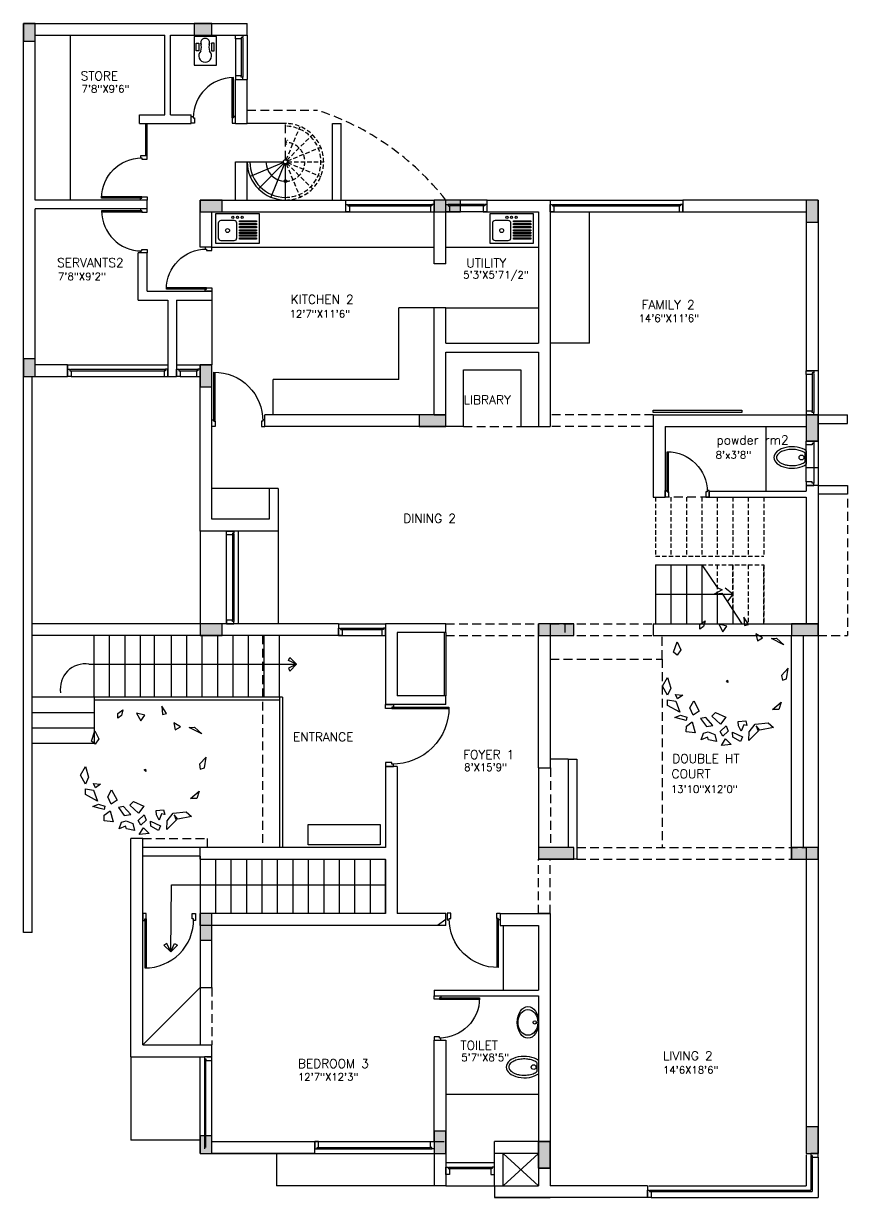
# Model space of a CAD drawing. Header units: inches. Extents: x 26246 to 28973, y 2110 to 3144.
# Drawn here: x 27762 to 28322, y 2309 to 3107 of the extents above; entities that cross this region are included whole.
import ezdxf

# ---------------------------------------------------------------- set-up
doc = ezdxf.new("R2010")
doc.units = ezdxf.units.IN
doc.header["$LTSCALE"] = 6
doc.header["$MEASUREMENT"] = 0
doc.linetypes.add('HIDDEN', pattern=[0.375, 0.25, -0.125])
doc.layers.get('0').update_dxf_attribs({"color": 8, "linetype": 'CONTINUOUS'})
doc.layers.get('Defpoints').update_dxf_attribs({"color": 8, "linetype": 'CONTINUOUS'})
for name, color, linetype in [('col', 2, 'CONTINUOUS'), ('door', 5, 'CONTINUOUS'), ('ELEVATION1', 8, 'HIDDEN'), ('FRAME', 3, 'CONTINUOUS'), ('FURN', 32, 'CONTINUOUS'), ('HATCH', 253, 'CONTINUOUS'), ('LANDSCAPE', 8, 'CONTINUOUS'), ('SITE', 6, 'CONTINUOUS'), ('stair', 40, 'CONTINUOUS'), ('TEXT', 3, 'CONTINUOUS'), ('WALL', 7, 'CONTINUOUS'), ('window', 4, 'CONTINUOUS')]:
    doc.layers.add(name, color=color, linetype=linetype)
doc.styles.add('ATTR', font='romans.shx', dxfattribs={"width": 0.8, "height": 0.7})
doc.styles.add('SIMPLEX', font='simplex.shx', dxfattribs={"height": 6})

# ---------------------------------------------------------------- blocks, each defined once
blk = doc.blocks.new('RECTANG')
for p, q in [((1, 1), (0, 1)), ((0, 1), (0, 0)), ((1, 0), (1, 1)), ((0, 0), (1, 0))]:
    blk.add_line(p, q)
blk = doc.blocks.new('SINK1')
at = {"color": 0}
for p, q in [((17, -4), (17, -15)), ((29, -2), (19, -2)), ((31, -15), (31, -4)), ((19, -17), (29, -17))]:
    blk.add_line(p, q, dxfattribs=at)
for points in [[(2.03, -3.05), (15.09, -3.05), (15.09, -4.02), (2.03, -4.02)], [(2.03, -5.23), (15.09, -5.23), (15.09, -6.19), (2.03, -6.19)], [(2.03, -7.28), (15.09, -7.28), (15.09, -8.25), (2.03, -8.25)], [(2.03, -9.16), (15.09, -9.16), (15.09, -10.12), (2.03, -10.12)], [(2.03, -11.51), (15.09, -11.51), (15.09, -12.47), (2.03, -12.47)], [(2.03, -13.8), (15.09, -13.8), (15.09, -14.77), (2.03, -14.77)], [(2.03, -15.98), (15.09, -15.98), (15.09, -16.94), (2.03, -16.94)]]:
    blk.add_lwpolyline(points, close=True, dxfattribs=at)
for centre, radius in [((24, -9.5), 1.5), ((13, -19.5), 0.791), ((16.5, -19.5), 0.791), ((20, -19.5), 0.791)]:
    blk.add_circle(centre, radius, dxfattribs=at)
for centre, start, end in [((19, -4), 90, 180), ((29, -4), 0, 90), ((19, -15), 180, 270), ((29, -15), 270, 360)]:
    blk.add_arc(centre, 2, start, end, dxfattribs=at)
at = {"color": 0, "xscale": 22, "yscale": 33, "zscale": 22, "rotation": 90}
blk.add_blockref('RECTANG', (33, -22), dxfattribs=at)
blk = doc.blocks.new('FRAME')
at = {"layer": 'FRAME', "lineweight": -2}
for p, q in [((-2.5, 4), (-2.5, 0)), ((-1.5, 4), (-2.5, 4)), ((-2.5, 0), (0, 0)), ((-1.5, 5), (-1.5, 4)), ((0, 5), (-1.5, 5)), ((0, 0), (0, 5))]:
    blk.add_line(p, q, dxfattribs=at)
blk = doc.blocks.new('DOOR')
at = {"layer": 'door'}
for p, q in [((-2.5, 4), (-2.5, 39.99)), ((-1.5, 4), (-1.5, 39.99))]:
    blk.add_line(p, q, dxfattribs=at)
blk.add_arc((-1.99, 4.48), 35.51, 89.21121, 180.76668, dxfattribs=at)
at = {"layer": 'FRAME', "xscale": -1}
blk.add_blockref('FRAME', (-39, 0), dxfattribs=at)
at = {"layer": 'FRAME'}
blk.add_blockref('FRAME', (0, 0), dxfattribs=at)
blk = doc.blocks.new('DEC3')
for p, q in [((29.02, -47.153), (29.357, -38.501)), ((34.757, -39.367), (29.02, -47.153)), ((29.357, -38.501), (33.069, -35.906)), ((33.069, -35.906), (34.757, -39.367))]:
    blk.add_line(p, q)
for points in [[(-23.621, 52.778), (-27.333, 49.317), (-21.259, 44.991), (-11.81, 49.317)], [(-11.473, 55.806), (-9.448, 50.615), (-4.049, 48.019), (-2.362, 50.615), (-5.399, 52.345)], [(4.724, 57.536), (1.35, 54.076), (2.362, 47.587), (11.136, 52.778)], [(19.234, 53.21), (16.535, 47.587), (18.559, 43.693), (24.633, 41.098), (30.032, 44.558), (23.958, 48.452), (21.596, 47.587)], [(-30.37, 46.289), (-39.143, 43.693), (-41.505, 35.041), (-32.732, 39.8)], [(-25.645, 40.665), (-20.584, 36.771), (-21.596, 42.395)], [(-1.35, 42.828), (-8.099, 40.232), (-10.123, 33.311), (0, 36.339)], [(35.769, 44.126), (34.082, 37.204), (41.168, 37.204)], [(5.399, 40.232), (14.173, 41.53), (17.547, 36.771), (8.099, 36.339)], [(11.136, 31.58), (11.136, 26.822), (20.584, 23.361), (21.596, 31.148)], [(30.707, 37.204), (25.983, 35.906), (26.32, 28.552), (31.045, 30.715)], [(37.794, 31.58), (34.419, 28.552), (43.53, 25.091), (45.217, 29.417)], [(39.143, 22.496), (34.082, 20.765), (31.045, 18.17), (35.431, 12.978), (39.143, 15.141), (36.781, 16.872)], [(49.941, 23.361), (44.542, 17.737), (43.53, 9.085), (50.954, 0), (57.365, -0.432), (50.279, 9.95), (45.217, 9.517), (49.941, 11.681)], [(-58.04, 6.489), (-50.616, 9.085), (-49.604, 14.709), (-53.653, 15.141)], [(0, 0), (-2.025, 0), (-1.687, -1.297)], [(-51.628, -16.006), (-54.665, -19.034), (-53.653, -24.658), (-50.954, -19.899)], [(45.217, -11.247), (46.23, -21.197), (49.266, -15.141)], [(-42.855, -31.147), (-35.431, -28.984), (-36.444, -35.04)], [(-25.645, -46.721), (-23.621, -49.749), (-31.382, -51.479)], [(-13.16, -48.451), (-7.761, -44.99), (-6.411, -50.181)], [(-0.337, -55.373), (2.7, -58.834), (11.473, -59.266)]]:
    blk.add_lwpolyline(points, close=True)
at = {"style": 'ATTR', "width": 0.8, "flags": 9}
blk.add_attdef('ESTCODE', (0, 0), '', height=0.7, dxfattribs=at)
blk = doc.blocks.new('WC')
at = {"layer": 'FURN'}
for p, q in [((20.28, 0.74), (20.28, -5.44)), ((21.34, 2.15), (21.34, -6.85))]:
    blk.add_line(p, q, dxfattribs=at)
blk.add_circle((18.07, -2.35), 1.64, dxfattribs=at)
blk.add_ellipse((11.66, -2.35), major_axis=(12.32, 0), ratio=0.590185, start_param=0.666986, end_param=5.616199, dxfattribs=at)
blk.add_open_spline([(20.28, 0.74), (19.86, 1.05), (19.37, 1.36), (17.92, 2.08), (16.88, 2.45), (14.61, 2.97), (13.39, 3.12), (10.92, 3.18), (9.68, 3.1), (7.33, 2.69), (6.22, 2.37), (4.28, 1.57), (3.45, 1.08), (2.33, 0.18), (1.96, -0.22), (1.42, -1.01), (1.26, -1.39), (1.08, -2.1), (1.07, -2.45), (1.2, -3.16), (1.34, -3.53), (1.82, -4.31), (2.16, -4.71), (3.06, -5.49), (3.61, -5.87), (4.9, -6.55), (5.63, -6.85), (7.22, -7.35), (8.08, -7.54), (10.27, -7.86), (11.64, -7.91), (14.31, -7.73), (15.61, -7.49), (17.95, -6.78), (18.98, -6.31), (19.98, -5.66), (20.13, -5.55), (20.28, -5.44)], degree=3, knots=[0.666986, 0.666986, 0.666986, 0.666986, 0.870667, 0.870667, 1.198761, 1.198761, 1.526855, 1.526855, 1.854949, 1.854949, 2.183043, 2.183043, 2.511137, 2.511137, 2.756166, 2.756166, 3.001195, 3.001195, 3.246224, 3.246224, 3.491253, 3.491253, 3.736282, 3.736282, 3.981311, 3.981311, 4.22634, 4.22634, 4.471369, 4.471369, 4.829101, 4.829101, 5.186834, 5.186834, 5.544567, 5.544567, 5.616199, 5.616199, 5.616199, 5.616199], dxfattribs=at)
blk = doc.blocks.new('SINK')
at = {"layer": 'FURN'}
blk.add_circle((0, -9.88), 0.939, dxfattribs=at)
for major_axis, ratio in [((9, 0), 0.666667), ((7.31, 0), 0.765268)]:
    blk.add_ellipse((0, -6), major_axis=major_axis, ratio=ratio, dxfattribs=at)
blk = doc.blocks.new('DOOR1')
at = {"layer": 'door'}
for p, q in [((-2.5, 4), (-2.5, 33.99)), ((-1.5, 4), (-1.5, 33.99))]:
    blk.add_line(p, q, dxfattribs=at)
blk.add_arc((-1.49, 3.98), 30.01, 90.01877, 179.95469, dxfattribs=at)
at = {"layer": 'FRAME', "xscale": -1}
blk.add_blockref('FRAME', (-33, 0), dxfattribs=at)
at = {"layer": 'FRAME'}
blk.add_blockref('FRAME', (0, 0), dxfattribs=at)

msp = doc.modelspace()

# ---------------------------------------------------------------- hatches: boundary and pattern name
at = {"layer": 'col'}
msp.add_hatch(color=256, dxfattribs=at).paths.add_polyline_path([(28284.43, 2547.16), (28284.43, 2539.16), (28302.43, 2539.16), (28302.43, 2547.16)])
msp.add_hatch(color=256, dxfattribs=at).paths.add_polyline_path([(28284.43, 2547.16), (28284.43, 2539.16), (28302.43, 2539.16), (28302.43, 2547.16)])
msp.add_hatch(color=256, dxfattribs=at).paths.add_polyline_path([(28284.43, 2547.16), (28284.43, 2539.16), (28302.43, 2539.16), (28302.43, 2547.16)])
at = {"layer": 'HATCH', "lineweight": -2}
for points in [[(27762.43, 3095.16), (27770.43, 3095.16), (27770.43, 3107.16), (27762.43, 3107.16)], [(27878.43, 3107.16), (27878.43, 3099.16), (27890.43, 3099.16), (27890.43, 3107.16)], [(27897.43, 2979.16), (27897.43, 2987.16), (27882.43, 2987.16), (27882.43, 2979.16)], [(28059.49, 2979.16), (28059.49, 2987.16), (28041.49, 2987.16), (28041.49, 2979.16)], [(28294.43, 2972.16), (28302.43, 2972.16), (28302.43, 2987.16), (28294.43, 2987.16)], [(27762.43, 2867.16), (27770.43, 2867.16), (27770.43, 2879.16), (27762.43, 2879.16)], [(27882.43, 2860.16), (27890.43, 2860.16), (27890.43, 2875.16), (27882.43, 2875.16)], [(28049.43, 2833.16), (28049.43, 2841.16), (28031.43, 2841.16), (28031.43, 2833.16)], [(28294.43, 2823.16), (28302.43, 2823.16), (28302.43, 2841.16), (28294.43, 2841.16)], [(27897.43, 2691.15), (27897.43, 2699.15), (27882.43, 2699.15), (27882.43, 2691.15)], [(28112.44, 2691.16), (28136.44, 2691.16), (28136.44, 2699.16), (28112.44, 2699.16)], [(28302.43, 2691.16), (28302.43, 2699.16), (28284.43, 2699.16), (28284.43, 2691.16)], [(28112.48, 2539.16), (28136.48, 2539.16), (28136.48, 2547.16), (28112.48, 2547.16)], [(28284.43, 2547.16), (28284.43, 2539.16), (28302.43, 2539.16), (28302.43, 2547.16)], [(27890.43, 2502.16), (27882.43, 2502.16), (27882.43, 2484.16), (27890.43, 2484.16)], [(28041.43, 2339.16), (28049.43, 2339.16), (28049.43, 2354.16), (28041.43, 2354.16)], [(28294.43, 2339.16), (28302.43, 2339.16), (28302.43, 2357.16), (28294.43, 2357.16)], [(27882.43, 2339.16), (27890.43, 2339.16), (27890.43, 2351.16), (27882.43, 2351.16)], [(28120.43, 2347.16), (28112.43, 2347.16), (28112.43, 2329.16), (28120.43, 2329.16)]]:
    msp.add_hatch(color=256, dxfattribs=at).paths.add_polyline_path(points)

# ---------------------------------------------------------------- linework, layer by layer
at = {"layer": 'col', "lineweight": -2}
for points in [[(27762.43, 3095.16), (27770.43, 3095.16), (27770.43, 3107.16), (27762.43, 3107.16)], [(27878.43, 3107.16), (27878.43, 3099.16), (27890.43, 3099.16), (27890.43, 3107.16)], [(27897.43, 2979.16), (27897.43, 2987.16), (27882.43, 2987.16), (27882.43, 2979.16)], [(28294.43, 2972.16), (28302.43, 2972.16), (28302.43, 2987.16), (28294.43, 2987.16)], [(27762.43, 2867.16), (27770.43, 2867.16), (27770.43, 2879.16), (27762.43, 2879.16)], [(27882.43, 2860.16), (27890.43, 2860.16), (27890.43, 2875.16), (27882.43, 2875.16)], [(27897.43, 2691.15), (27897.43, 2699.15), (27882.43, 2699.15), (27882.43, 2691.15)], [(28112.44, 2691.16), (28136.44, 2691.16), (28136.44, 2699.16), (28112.44, 2699.16)], [(28112.48, 2539.16), (28136.48, 2539.16), (28136.48, 2547.16), (28112.48, 2547.16)], [(28041.43, 2339.16), (28049.43, 2339.16), (28049.43, 2354.16), (28041.43, 2354.16)], [(27882.43, 2339.16), (27890.43, 2339.16), (27890.43, 2351.16), (27882.43, 2351.16)], [(28112.43, 2347.16), (28120.43, 2347.16), (28120.43, 2329.16), (28112.43, 2329.16)]]:
    msp.add_lwpolyline(points, close=True, dxfattribs=at)
at = {"layer": 'col'}
for points in [[(28059.49, 2979.16), (28059.49, 2987.16), (28041.49, 2987.16), (28041.49, 2979.16)], [(28059.49, 2979.16), (28059.49, 2987.16), (28041.49, 2987.16), (28041.49, 2979.16)], [(28049.43, 2833.16), (28049.43, 2841.16), (28031.43, 2841.16), (28031.43, 2833.16)], [(28049.43, 2833.16), (28049.43, 2841.16), (28031.43, 2841.16), (28031.43, 2833.16)], [(28294.43, 2823.16), (28302.43, 2823.16), (28302.43, 2841.16), (28294.43, 2841.16)], [(28294.43, 2823.16), (28302.43, 2823.16), (28302.43, 2841.16), (28294.43, 2841.16)], [(28302.43, 2691.16), (28302.43, 2699.16), (28284.43, 2699.16), (28284.43, 2691.16)], [(28302.43, 2691.16), (28302.43, 2699.16), (28284.43, 2699.16), (28284.43, 2691.16)], [(28284.43, 2547.16), (28284.43, 2539.16), (28302.43, 2539.16), (28302.43, 2547.16)], [(28284.43, 2547.16), (28284.43, 2539.16), (28302.43, 2539.16), (28302.43, 2547.16)], [(28284.43, 2547.16), (28284.43, 2539.16), (28302.43, 2539.16), (28302.43, 2547.16)], [(28284.43, 2547.16), (28284.43, 2539.16), (28302.43, 2539.16), (28302.43, 2547.16)], [(27890.43, 2502.16), (27882.43, 2502.16), (27882.43, 2484.16), (27890.43, 2484.16)], [(28294.43, 2339.16), (28302.43, 2339.16), (28302.43, 2357.16), (28294.43, 2357.16)], [(28294.43, 2339.16), (28302.43, 2339.16), (28302.43, 2357.16), (28294.43, 2357.16)], [(28120.43, 2347.16), (28112.43, 2347.16), (28112.43, 2329.16), (28120.43, 2329.16)]]:
    msp.add_lwpolyline(points, close=True, dxfattribs=at)
at = {"layer": 'Defpoints', "linetype": 'Continuous', "lineweight": -2, "ltscale": 2}
msp.add_lwpolyline([(28223.46, 2739.16), (28233.96, 2723.85), (28237.27, 2722.24), (28231.84, 2719.23), (28237.07, 2720.03), (28250.56, 2699.16)], dxfattribs=at)
at = {"layer": 'door', "linetype": 'Continuous', "lineweight": -2, "ltscale": 2}
for p, q in [((28266.86, 2833.16), (28266.86, 2789.16)), ((27882.43, 2494.16), (27882.43, 2451.88)), ((27890.43, 2451.88), (27890.43, 2494.16)), ((27882.43, 2451.88), (27890.43, 2451.88))]:
    msp.add_line(p, q, dxfattribs=at)
at = {"layer": 'door'}
for p, q in [((27938.43, 2649.16), (27810.43, 2649.16)), ((27936.43, 2647.16), (27810.43, 2647.16)), ((27936.43, 2649.16), (27936.43, 2547.16)), ((27936.43, 2647.16), (27936.43, 2547.16)), ((27938.43, 2649.16), (27938.43, 2547.16))]:
    msp.add_line(p, q, dxfattribs=at)
at = {"layer": 'ELEVATION1', "ltscale": 4}
for p, q in [((27914.43, 3048.14), (27962.24, 3048.14)), ((27940.43, 3014.52), (27940.43, 3039.16)), ((28190.46, 2841.16), (28120.43, 2841.16)), ((28061.43, 2833.16), (28100.43, 2833.16)), ((28190.46, 2833.16), (28120.43, 2833.16)), ((28302.43, 2793.16), (28322.43, 2793.16)), ((28322.43, 2793.16), (28322.43, 2691.16)), ((28228.46, 2785.16), (28198.46, 2785.16)), ((27924.94, 2691.16), (27924.94, 2547.16)), ((28196.46, 2675.16), (28196.46, 2691.16)), ((28302.43, 2691.16), (28322.43, 2691.16)), ((28120.49, 2675.16), (28196.46, 2675.16)), ((28120.49, 2601.16), (28120.49, 2547.16)), ((27843.43, 2553.16), (27887.35, 2553.16)), ((27887.35, 2553.16), (27887.35, 2547.16)), ((28138.49, 2547.16), (28294.43, 2547.16)), ((28112.43, 2502.16), (28112.43, 2539.16)), ((28120.43, 2502.16), (28120.43, 2539.16)), ((28138.49, 2539.16), (28286.43, 2539.16)), ((27890.43, 2451.88), (27890.43, 2412.88))]:
    msp.add_line(p, q, dxfattribs=at)
at = {"layer": 'ELEVATION1', "ltscale": 2}
for p, q in [((27940.95, 3014.42), (27950.38, 3037.18)), ((27941.4, 3014.12), (27958.82, 3031.54)), ((27941.69, 3013.68), (27964.45, 3023.11)), ((27940.95, 3011.89), (27950.38, 2989.14)), ((27941.4, 3012.19), (27958.82, 2994.77)), ((27941.69, 3012.63), (27964.45, 3003.21)), ((27941.8, 3013.16), (27966.43, 3013.16))]:
    msp.add_line(p, q, dxfattribs=at)
at = {"layer": 'ELEVATION1', "color": 8, "linetype": 'Continuous', "ltscale": 10}
for p, q in [((27972.43, 2987.16), (27972.43, 3039.16)), ((27972.43, 3039.16), (27978.43, 3039.16)), ((27978.43, 2987.16), (27978.43, 3039.16)), ((27835.43, 2404.88), (27835.43, 2348.16)), ((27882.43, 2348.16), (27835.43, 2348.16))]:
    msp.add_line(p, q, dxfattribs=at)
at = {"layer": 'ELEVATION1', "color": 8, "ltscale": 4}
for p, q in [((28049.43, 2699.16), (28112.49, 2699.16)), ((28120.49, 2699.16), (28190.46, 2699.16)), ((28049.43, 2691.16), (28112.49, 2691.16)), ((28120.49, 2691.16), (28190.46, 2691.16)), ((28196.46, 2675.16), (28196.46, 2547.16))]:
    msp.add_line(p, q, dxfattribs=at)
at = {"layer": 'ELEVATION1', "linetype": 'Continuous', "lineweight": -2, "ltscale": 2}
for p, q in [((28049.43, 2498.16), (28043.75, 2494.16)), ((28082.43, 2317.16), (28082.43, 2339.16)), ((28088.43, 2317.16), (28088.43, 2339.16)), ((28112.43, 2339.16), (28088.43, 2317.16)), ((28088.43, 2339.16), (28112.43, 2317.16))]:
    msp.add_line(p, q, dxfattribs=at)
at = {"layer": 'ELEVATION1', "ltscale": 4, "const_width": 0.456}
msp.add_lwpolyline([(27942.22, 3028.05), (27940.43, 3026.84), (27941.37, 3024.66)], dxfattribs=at)
at = {"layer": 'ELEVATION1', "ltscale": 4}
msp.add_arc((27905.48, 2874.17), 183, 38.12787, 71.93079, dxfattribs=at)
at = {"layer": 'ELEVATION1', "ltscale": 2}
for radius in [26, 24.18, 13.23]:
    msp.add_arc((27940.43, 3013.16), radius, 270, 90, dxfattribs=at)
at = {"layer": 'FURN'}
for p, q in [((27794.43, 2987.16), (27794.43, 3099.16)), ((28147.18, 2889.79), (28147.18, 2979.16)), ((27890.43, 2955.16), (28041.43, 2955.16)), ((28049.43, 2955.16), (28112.43, 2955.16)), ((27890.43, 2919.16), (27890.43, 2875.16)), ((28017.43, 2865.16), (28017.43, 2913.79)), ((28041.43, 2913.79), (28017.43, 2913.79)), ((28147.18, 2889.79), (28120.43, 2889.79)), ((28017.43, 2865.16), (27932.04, 2865.16)), ((27932.04, 2841.16), (27932.04, 2865.16)), ((28061.43, 2871.79), (28100.43, 2871.79)), ((28061.43, 2833.16), (28061.43, 2871.79)), ((28100.43, 2871.79), (28100.43, 2833.16)), ((28061.43, 2833.16), (28049.43, 2833.16)), ((28100.43, 2833.16), (28112.43, 2833.16)), ((27929.43, 2791.16), (27890.43, 2791.16)), ((27900.46, 2699.16), (27900.46, 2762.16)), ((27908.46, 2699.16), (27908.46, 2762.16)), ((28132.49, 2607.16), (28120.49, 2607.16)), ((28112.49, 2601.16), (28112.49, 2547.16)), ((28088.43, 2494.16), (28088.43, 2450.16)), ((28112.43, 2379.27), (28049.43, 2379.27))]:
    msp.add_line(p, q, dxfattribs=at)
at = {"layer": 'FURN', "lineweight": -2, "ltscale": 2}
msp.add_line((28302.43, 2691.16), (28302.43, 2547.16), dxfattribs=at)
at = {"layer": 'FURN', "lineweight": -2, "ltscale": 10}
msp.add_line((27810.43, 2649.16), (27810.43, 2647.16), dxfattribs=at)
at = {"layer": 'FURN'}
for points in [[(27878.43, 3078.9), (27893.51, 3078.9), (27893.51, 3098.41), (27878.43, 3098.41)], [(27881.56, 3088.55), (27879.81, 3088.55), (27879.81, 3093.73), (27881.56, 3093.73)], [(27890.26, 3088.55), (27892.02, 3088.55), (27892.02, 3093.73), (27890.26, 3093.73)], [(27955.96, 2562.59), (28004.83, 2562.59), (28004.83, 2548.92), (27955.96, 2548.92)]]:
    msp.add_lwpolyline(points, close=True, dxfattribs=at)
at = {"layer": 'FURN', "ltscale": 10}
for centre, radius, start, end in [((27885.91, 3094.1), 2.96, 336.94601, 203.05399), ((27885.91, 3085.23), 4.34, 134.13173, 45.86827), ((27874.62, 3091.2), 8.75, 340.96589, 17.31328), ((27897.2, 3091.2), 8.75, 162.68672, 199.03411)]:
    msp.add_arc(centre, radius, start, end, dxfattribs=at)
at = {"layer": 'SITE', "linetype": 'Continuous'}
for p, q in [((27906.43, 3013.16), (27914.43, 3013.16)), ((27906.43, 2987.16), (27906.43, 3013.16)), ((27914.43, 2987.16), (27914.43, 3013.16)), ((28049.43, 2913.79), (28112.43, 2913.79))]:
    msp.add_line(p, q, dxfattribs=at)
at = {"layer": 'stair'}
for p, q in [((27940.43, 3039.16), (27914.43, 3039.16)), ((27914.43, 3013.16), (27939.06, 3013.16)), ((27939.17, 3012.63), (27916.41, 3003.21)), ((27939.46, 3012.19), (27922.05, 2994.77)), ((27939.91, 3011.89), (27930.48, 2989.14)), ((27940.43, 2987.16), (27940.43, 3011.79)), ((28191.96, 2739.16), (28223.46, 2739.16)), ((28191.96, 2739.16), (28191.96, 2699.16)), ((28202.46, 2739.16), (28202.46, 2699.16)), ((28212.96, 2739.16), (28212.96, 2699.16)), ((28223.46, 2739.16), (28223.46, 2699.16)), ((28233.96, 2719.55), (28233.96, 2699.16)), ((28244.46, 2708.59), (28244.46, 2699.16)), ((27810.43, 2649.16), (27810.43, 2691.16)), ((27820.93, 2649.16), (27820.93, 2691.16)), ((27831.43, 2649.16), (27831.43, 2691.16)), ((27841.93, 2649.16), (27841.93, 2691.16)), ((27851.43, 2649.16), (27851.43, 2691.16)), ((27862.93, 2649.16), (27862.93, 2691.16)), ((27873.43, 2649.16), (27873.43, 2691.16)), ((27883.93, 2649.16), (27883.93, 2691.16)), ((27894.43, 2649.16), (27894.43, 2691.16)), ((27904.93, 2649.16), (27904.93, 2691.16)), ((27915.43, 2649.16), (27915.43, 2691.16)), ((27925.93, 2649.16), (27925.93, 2691.16)), ((27936.43, 2649.16), (27936.43, 2691.16)), ((27810.43, 2649.16), (27768.43, 2649.16)), ((27810.43, 2648.16), (27810.43, 2617.66)), ((27810.43, 2638.66), (27768.43, 2638.66)), ((27810.43, 2628.16), (27768.43, 2628.16)), ((27810.43, 2617.66), (27768.43, 2617.66)), ((27882.43, 2541.16), (27882.43, 2502.16)), ((27892.93, 2539.16), (27892.93, 2502.16)), ((27903.43, 2539.16), (27903.43, 2502.16)), ((27913.93, 2539.16), (27913.93, 2502.16)), ((27924.43, 2539.16), (27924.43, 2502.16)), ((27934.93, 2539.16), (27934.93, 2502.16)), ((27945.43, 2539.16), (27945.43, 2502.16)), ((27955.93, 2539.16), (27955.93, 2502.16)), ((27966.43, 2539.16), (27966.43, 2502.16)), ((27976.93, 2539.16), (27976.93, 2502.16)), ((27987.43, 2539.16), (27987.43, 2502.16)), ((27997.93, 2538.93), (27997.93, 2502.16)), ((28008.43, 2538.93), (28008.43, 2502.16)), ((27882.43, 2451.88), (27843.43, 2412.88)), ((27882.43, 2451.88), (27882.43, 2412.88))]:
    msp.add_line(p, q, dxfattribs=at)
at = {"layer": 'stair', "linetype": 'HIDDEN', "lineweight": -2, "ltscale": 2}
for p, q in [((28191.96, 2785.16), (28191.96, 2745.16)), ((28202.46, 2785.16), (28202.46, 2745.16)), ((28212.96, 2785.16), (28212.96, 2745.16)), ((28223.46, 2785.16), (28223.46, 2745.16)), ((28233.96, 2785.16), (28233.96, 2745.16)), ((28244.46, 2785.16), (28244.46, 2745.16)), ((28254.96, 2785.16), (28254.96, 2745.16)), ((28265.46, 2785.16), (28265.46, 2745.16)), ((28191.96, 2745.16), (28265.46, 2745.16)), ((28223.46, 2739.16), (28265.46, 2739.16)), ((28233.96, 2739.16), (28233.96, 2719.55)), ((28244.46, 2739.16), (28244.46, 2708.59)), ((28244.46, 2708.59), (28244.46, 2739.16)), ((28244.46, 2708.59), (28244.46, 2739.16)), ((28254.96, 2739.16), (28254.96, 2699.16)), ((28265.46, 2739.16), (28265.46, 2699.16)), ((28265.46, 2699.16), (28265.46, 2739.16)), ((28265.46, 2699.16), (28265.46, 2739.16)), ((27882.43, 2404.88), (27890.43, 2404.88))]:
    msp.add_line(p, q, dxfattribs=at)
at = {"layer": 'stair', "color": 5}
for p, q in [((28244.46, 2719.16), (28239.37, 2723.35)), ((28191.96, 2719.16), (28244.46, 2719.16)), ((28244.46, 2719.16), (28240.91, 2714.44)), ((27806.93, 2671.66), (27947.93, 2671.66)), ((27862.5, 2476.24), (27862.93, 2521.66)), ((27862.93, 2521.66), (28008.49, 2521.66))]:
    msp.add_line(p, q, dxfattribs=at)
for points in [[(27947.93, 2671.66), (27942.45, 2674.25), (27943.54, 2676.28), (27947.93, 2671.66)], [(27947.93, 2671.66), (27942.45, 2669.06), (27943.54, 2667.03), (27947.93, 2671.66)], [(27862.5, 2476.24), (27859.91, 2481.72), (27857.87, 2480.63), (27862.5, 2476.24)], [(27862.5, 2476.24), (27865.09, 2481.72), (27867.12, 2480.63), (27862.5, 2476.24)]]:
    msp.add_lwpolyline(points, dxfattribs=at)
at = {"layer": 'stair'}
for centre, radius in [((27940.43, 3013.16), 1.37), ((27940.43, 2999.93), 0.912)]:
    msp.add_circle(centre, radius, dxfattribs=at)
for radius in [26, 24.18, 13.23]:
    msp.add_arc((27940.43, 3013.16), radius, 180, 270, dxfattribs=at)
at = {"layer": 'stair', "color": 5}
msp.add_arc((27804.31, 2654.99), 16.87, 81.05837, 189.68092, dxfattribs=at)
at = {"layer": 'WALL'}
for p, q in [((27762.43, 3107.16), (27914.43, 3107.16)), ((27762.43, 2867.16), (27762.43, 3107.16)), ((27914.43, 3099.16), (27914.43, 3107.16)), ((27770.43, 3099.16), (27858.43, 3099.16)), ((27770.43, 2987.16), (27770.43, 3099.16)), ((27858.43, 3045.16), (27858.43, 3099.16)), ((27862.43, 3099.16), (27914.43, 3099.16)), ((27862.43, 3045.16), (27862.43, 3099.16)), ((27906.43, 3039.16), (27906.43, 3069.16)), ((27906.43, 3069.16), (27914.43, 3069.16)), ((27914.43, 3039.16), (27914.43, 3069.16)), ((27841.38, 3045.16), (27858.43, 3045.16)), ((27841.38, 3039.16), (27841.38, 3045.16)), ((27862.43, 3045.16), (27876.43, 3045.16)), ((27876.43, 3039.16), (27876.43, 3045.16)), ((27841.38, 3039.16), (27876.43, 3039.16)), ((27906.43, 3039.16), (27914.43, 3039.16)), ((27906.43, 3039.16), (27914.43, 3039.16)), ((27882.43, 2987.16), (27981.43, 2987.16)), ((27882.43, 2955.16), (27882.43, 2987.16)), ((27890.43, 2987.16), (27890.43, 2987.16)), ((27981.43, 2979.16), (27981.43, 2987.16)), ((28077.43, 2987.16), (28120.43, 2987.16)), ((28120.43, 2987.16), (28120.43, 2979.16)), ((28302.43, 2987.16), (28210.43, 2987.16)), ((28210.43, 2987.16), (28210.43, 2979.16)), ((28302.43, 2987.16), (28302.43, 2871.16)), ((27770.43, 2875.16), (27770.43, 2981.16)), ((27890.43, 2979.16), (27981.43, 2979.16)), ((27890.43, 2955.16), (27890.43, 2979.16)), ((28112.43, 2979.16), (28112.43, 2889.79)), ((28120.43, 2979.16), (28120.43, 2889.79)), ((28120.43, 2979.16), (28120.43, 2979.16)), ((28210.43, 2979.16), (28294.43, 2979.16)), ((28294.43, 2979.16), (28294.43, 2871.16)), ((27840.43, 2919.16), (27840.43, 2951.16)), ((27846.43, 2925.16), (27846.43, 2951.16)), ((27846.43, 2925.16), (27890.43, 2925.16)), ((27840.43, 2919.16), (27860.43, 2919.16)), ((27860.43, 2919.16), (27860.43, 2867.16)), ((27866.43, 2919.16), (27866.43, 2919.16)), ((27866.43, 2919.16), (27890.43, 2919.16)), ((28120.43, 2889.79), (28120.43, 2833.16)), ((27792.43, 2875.16), (27770.43, 2875.16)), ((27792.43, 2875.16), (27792.43, 2875.16)), ((27792.43, 2867.16), (27792.43, 2875.16)), ((27866.43, 2875.16), (27882.43, 2875.16)), ((27882.43, 2762.16), (27882.43, 2875.16)), ((27882.43, 2875.16), (27890.43, 2875.16)), ((27890.43, 2770.16), (27890.43, 2875.16)), ((27762.43, 2489.31), (27762.43, 2867.16)), ((27762.43, 2867.16), (27792.43, 2867.16)), ((27768.43, 2489.31), (27768.43, 2867.16)), ((27860.43, 2867.16), (27866.43, 2867.16)), ((28302.43, 2871.16), (28294.43, 2871.16)), ((27926.43, 2833.16), (27926.43, 2841.16)), ((28190.46, 2841.16), (28190.46, 2785.16)), ((28302.43, 2841.16), (28302.43, 2823.16)), ((28198.46, 2833.16), (28198.46, 2785.16)), ((28294.43, 2833.16), (28294.43, 2823.16)), ((28294.43, 2793.16), (28294.43, 2789.16)), ((28302.43, 2793.16), (28302.43, 2699.16)), ((28228.46, 2789.16), (28228.46, 2785.16)), ((28294.43, 2785.16), (28294.43, 2699.16)), ((27976.43, 2699.16), (27768.87, 2699.16)), ((27976.43, 2699.16), (27976.43, 2691.16)), ((28049.43, 2699.16), (28008.49, 2699.16)), ((28008.49, 2699.16), (28008.49, 2644.16)), ((28049.43, 2693.16), (28049.43, 2699.16)), ((28120.49, 2699.16), (28112.49, 2699.16)), ((28112.49, 2601.16), (28112.49, 2699.16)), ((28120.49, 2601.16), (28120.49, 2699.16)), ((28302.43, 2699.16), (28302.43, 2691.16)), ((27976.43, 2691.16), (27768.43, 2691.16)), ((28016.49, 2693.16), (28016.49, 2650.16)), ((28049.43, 2693.16), (28016.49, 2693.16)), ((28008.49, 2602.16), (28008.49, 2547.16)), ((28016.49, 2602.16), (28016.49, 2502.16)), ((28132.49, 2607.16), (28132.49, 2547.16)), ((28132.49, 2607.16), (28138.49, 2607.16)), ((28138.49, 2607.16), (28138.49, 2539.16)), ((28112.49, 2601.16), (28120.49, 2601.16)), ((28132.49, 2601.16), (28132.49, 2592.66)), ((27835.43, 2404.88), (27835.43, 2553.16)), ((27843.43, 2553.16), (27835.43, 2553.16)), ((27843.43, 2412.88), (27843.43, 2553.16)), ((28008.49, 2547.16), (27882.43, 2547.16)), ((28132.49, 2547.16), (28112.49, 2547.16)), ((28112.49, 2547.16), (28112.49, 2539.16)), ((28292.43, 2547.16), (28284.43, 2547.16)), ((28294.43, 2547.16), (28294.43, 2339.16)), ((28302.43, 2547.16), (28302.43, 2339.16)), ((27882.43, 2539.16), (28008.49, 2539.16)), ((28138.49, 2539.16), (28112.49, 2539.16)), ((27882.43, 2494.16), (27882.43, 2502.16)), ((28008.43, 2502.16), (27882.43, 2502.16)), ((28120.43, 2502.16), (28112.43, 2502.16)), ((28120.43, 2502.16), (28120.43, 2317.16)), ((28049.43, 2494.16), (27882.43, 2494.16)), ((28112.43, 2494.16), (28112.43, 2450.16)), ((28041.43, 2450.16), (28041.43, 2446.16)), ((28041.43, 2450.16), (28041.43, 2446.16)), ((28112.43, 2446.16), (28112.43, 2347.16)), ((27890.43, 2404.88), (27890.43, 2412.88)), ((28049.43, 2416.16), (28049.43, 2339.16)), ((27882.43, 2404.88), (27882.43, 2404.88)), ((27961.43, 2347.16), (27960.43, 2347.16)), ((27960.43, 2339.16), (27960.43, 2347.16)), ((27995.43, 2347.16), (27995.43, 2347.16)), ((27934.43, 2339.16), (27934.43, 2317.16)), ((28041.43, 2339.16), (28041.43, 2317.16)), ((28049.43, 2339.16), (28049.43, 2317.16)), ((28112.43, 2339.16), (28112.43, 2317.16)), ((28049.43, 2317.16), (28041.43, 2317.16)), ((28082.43, 2317.16), (28082.43, 2309.16)), ((28082.43, 2317.16), (28112.43, 2317.16)), ((28082.43, 2317.16), (28082.43, 2309.16)), ((28186.43, 2317.16), (28120.43, 2317.16)), ((28186.43, 2309.16), (28082.43, 2309.16)), ((28082.43, 2309.16), (28120.43, 2309.16))]:
    msp.add_line(p, q, dxfattribs=at)
at = {"layer": 'WALL', "lineweight": -2, "ltscale": 10}
for p, q in [((27846.43, 2987.16), (27770.43, 2987.16)), ((27846.43, 2981.16), (27846.43, 2987.16)), ((28041.43, 2943.79), (28041.43, 2987.16)), ((28049.43, 2987.16), (28041.43, 2987.16)), ((28049.43, 2943.79), (28049.43, 2987.16)), ((28077.43, 2979.16), (28077.43, 2987.16)), ((27846.43, 2981.16), (27770.43, 2981.16)), ((27846.43, 2981.16), (27770.43, 2981.16)), ((28077.43, 2979.16), (28112.43, 2979.16)), ((27846.43, 2951.16), (27840.43, 2951.16)), ((28049.43, 2943.79), (28041.43, 2943.79)), ((27866.43, 2919.16), (27866.43, 2867.16)), ((28041.43, 2841.16), (28041.43, 2913.79)), ((28049.43, 2913.79), (28041.43, 2913.79)), ((28049.43, 2889.79), (28049.43, 2913.79)), ((28049.43, 2889.79), (28112.43, 2889.79)), ((28049.43, 2833.16), (28049.43, 2883.79)), ((28049.43, 2883.79), (28112.43, 2883.79)), ((28112.43, 2883.79), (28112.43, 2833.16)), ((27792.43, 2875.16), (27792.43, 2867.16)), ((28041.43, 2841.16), (27926.43, 2841.16)), ((28041.43, 2841.16), (28049.43, 2841.16)), ((28190.46, 2841.16), (28302.43, 2841.16)), ((28302.43, 2841.16), (28322.43, 2841.16)), ((28322.43, 2835.16), (28322.43, 2841.16)), ((28049.43, 2833.16), (27926.43, 2833.16)), ((28112.43, 2833.16), (28120.43, 2833.16)), ((28198.46, 2833.16), (28294.43, 2833.16)), ((28302.43, 2835.16), (28322.43, 2835.16)), ((28302.43, 2793.16), (28322.43, 2793.16)), ((28322.43, 2793.16), (28322.43, 2787.16)), ((27929.43, 2791.16), (27929.43, 2770.16)), ((27935.43, 2791.16), (27929.43, 2791.16)), ((27935.43, 2791.16), (27935.43, 2762.16)), ((28190.46, 2785.16), (28198.46, 2785.16)), ((28228.46, 2789.16), (28294.43, 2789.16)), ((28228.46, 2785.16), (28294.43, 2785.16)), ((28322.43, 2787.16), (28302.43, 2787.16)), ((27929.43, 2770.16), (27890.43, 2770.16)), ((27935.43, 2762.16), (27882.43, 2762.16)), ((28284.43, 2539.16), (28284.43, 2691.16)), ((28292.43, 2547.16), (28292.43, 2691.16)), ((28049.43, 2650.16), (28016.49, 2650.16)), ((28049.43, 2644.16), (28049.43, 2650.16)), ((28049.43, 2644.16), (28008.49, 2644.16)), ((28049.43, 2644.16), (28043.43, 2644.16)), ((28016.49, 2602.16), (28008.49, 2602.16)), ((28008.49, 2502.16), (28008.49, 2539.16)), ((28086.43, 2502.16), (28120.39, 2502.16)), ((28086.43, 2502.16), (28086.43, 2494.16)), ((28086.43, 2494.16), (28112.43, 2494.16)), ((28041.43, 2450.16), (28112.43, 2450.16)), ((28041.43, 2446.16), (28112.43, 2446.16)), ((27843.43, 2412.88), (27890.43, 2412.88)), ((28041.43, 2416.16), (28049.43, 2416.16)), ((28041.43, 2347.16), (28041.43, 2416.16)), ((27835.43, 2404.88), (27882.43, 2404.88)), ((27960.43, 2339.16), (27890.43, 2339.16)), ((28294.43, 2339.16), (28302.43, 2339.16)), ((28186.43, 2317.16), (28186.43, 2309.16))]:
    msp.add_line(p, q, dxfattribs=at)
at = {"layer": 'WALL', "linetype": 'Continuous', "lineweight": -2, "ltscale": 2}
for p, q in [((27890.43, 2955.16), (27882.43, 2955.16)), ((27890.43, 2925.16), (27890.43, 2919.16)), ((28130.49, 2693.16), (28130.49, 2699.16)), ((27882.43, 2541.16), (27882.43, 2547.16)), ((27882.43, 2539.16), (27882.43, 2547.16)), ((28302.43, 2547.16), (28302.43, 2539.16)), ((28286.43, 2539.16), (28294.43, 2539.16)), ((28008.49, 2502.16), (28008.48, 2533.16)), ((28049.43, 2502.16), (28016.49, 2502.16)), ((28049.43, 2494.16), (28049.43, 2502.16)), ((27890.43, 2347.16), (27960.43, 2347.16)), ((28112.43, 2347.16), (28082.43, 2347.16)), ((28082.43, 2339.16), (28082.43, 2347.16)), ((27890.43, 2339.16), (27960.43, 2339.16)), ((28112.43, 2339.16), (28082.43, 2339.16)), ((28041.43, 2317.16), (27934.43, 2317.16))]:
    msp.add_line(p, q, dxfattribs=at)
at = {"layer": 'WALL', "lineweight": -2, "ltscale": 2}
for p, q in [((28190.46, 2699.16), (28190.46, 2691.16)), ((28190.46, 2699.16), (28302.43, 2699.16)), ((28190.46, 2691.16), (28302.43, 2691.16))]:
    msp.add_line(p, q, dxfattribs=at)
at = {"layer": 'window', "color": 5}
for p, q in [((27906.43, 3096.66), (27906.43, 3071.66)), ((27914.43, 3099.16), (27914.43, 3069.16)), ((27981.43, 2987.16), (28041.43, 2987.16)), ((28077.43, 2987.16), (28049.43, 2987.16)), ((28120.43, 2987.16), (28210.43, 2987.16)), ((27981.43, 2979.16), (28041.43, 2979.16)), ((28077.43, 2979.16), (28049.43, 2979.16)), ((28120.43, 2979.16), (28210.43, 2979.16)), ((27792.43, 2875.16), (27860.43, 2875.16)), ((27866.43, 2875.16), (27882.43, 2875.16)), ((27794.93, 2867.16), (27857.93, 2867.16)), ((27868.93, 2867.16), (27879.93, 2867.16)), ((28294.43, 2868.66), (28294.43, 2843.66)), ((28302.43, 2871.16), (28302.43, 2841.16)), ((28294.43, 2795.66), (28294.43, 2820.66)), ((28302.43, 2823.16), (28302.43, 2793.16)), ((27882.43, 2762.16), (27882.43, 2699.16)), ((27935.43, 2762.16), (27935.43, 2699.16)), ((27976.43, 2699.16), (28008.49, 2699.16)), ((27976.43, 2699.16), (28008.49, 2699.16)), ((27976.43, 2691.16), (28008.49, 2691.16)), ((27978.93, 2691.16), (28005.99, 2691.16)), ((28048.43, 2693.16), (28048.43, 2650.16)), ((28049.43, 2693.16), (28049.43, 2650.16)), ((28302.43, 2691.16), (28302.43, 2547.16)), ((27882.43, 2547.16), (27843.43, 2547.16)), ((27882.43, 2541.16), (27843.43, 2541.16)), ((27882.43, 2339.16), (27882.43, 2404.88)), ((27890.43, 2347.16), (27890.43, 2404.88)), ((27960.43, 2347.16), (28048.43, 2347.16)), ((27960.43, 2339.16), (28049.43, 2339.16)), ((28294.43, 2338.16), (28294.43, 2317.16)), ((28049.43, 2332.89), (28082.43, 2332.89)), ((28049.43, 2332.89), (28082.43, 2332.89)), ((28302.43, 2336.66), (28302.43, 2309.16)), ((28049.43, 2317.16), (28082.43, 2317.16)), ((28051.93, 2317.16), (28079.93, 2317.16)), ((28187.43, 2317.16), (28294.43, 2317.16)), ((28188.93, 2309.16), (28302.43, 2309.16))]:
    msp.add_line(p, q, dxfattribs=at)
at = {"layer": 'window'}
for p, q in [((27910.43, 3097.21), (27910.43, 3071.66)), ((27911.43, 3097.21), (27911.43, 3070.66)), ((27845.52, 3017.16), (27845.52, 3039.16)), ((27846.43, 3017.16), (27846.43, 3039.16)), ((27983.38, 2984.16), (28039.93, 2984.16)), ((27983.38, 2983.16), (28038.93, 2983.16)), ((28075.48, 2984.16), (28050.93, 2984.16)), ((28075.48, 2983.16), (28051.93, 2983.16)), ((28122.38, 2984.16), (28208.93, 2984.16)), ((28122.38, 2983.16), (28207.93, 2983.16)), ((27794.38, 2872.16), (27858.93, 2872.16)), ((27794.38, 2871.16), (27857.93, 2871.16)), ((27868.38, 2872.16), (27880.93, 2872.16)), ((27868.38, 2871.16), (27879.93, 2871.16)), ((28298.43, 2869.21), (28298.43, 2843.66)), ((28299.43, 2869.21), (28299.43, 2842.66)), ((28299.43, 2821.66), (28299.43, 2794.66)), ((27904.46, 2760.21), (27904.46, 2701.66)), ((27905.46, 2760.21), (27905.46, 2700.66)), ((27978.38, 2696.16), (28006.99, 2696.16)), ((27978.38, 2695.16), (28005.99, 2695.16)), ((27885.43, 2403.38), (27885.43, 2342.16)), ((27886.43, 2343.16), (27886.43, 2402.38)), ((27961.93, 2342.16), (28039.93, 2342.16)), ((27962.93, 2343.16), (28038.93, 2343.16)), ((28297.43, 2337.21), (28297.43, 2314.16)), ((28298.43, 2337.21), (28298.43, 2313.16)), ((28051.38, 2329.89), (28080.93, 2329.89)), ((28051.38, 2328.89), (28079.93, 2328.89)), ((28188.38, 2314.16), (28297.43, 2314.16)), ((28188.38, 2313.16), (28298.43, 2313.16))]:
    msp.add_line(p, q, dxfattribs=at)
at = {"layer": 'window', "linetype": 'Continuous', "lineweight": -2, "ltscale": 2}
for p, q in [((28302.43, 2823.16), (28294.43, 2823.16)), ((28302.43, 2805.16), (28294.43, 2805.16)), ((28302.43, 2793.16), (28294.43, 2793.16)), ((27768.43, 2489.31), (27762.43, 2489.31))]:
    msp.add_line(p, q, dxfattribs=at)
msp.add_lwpolyline([(28190.33, 2844.23), (28250.58, 2844.23), (28250.58, 2842.68), (28190.33, 2842.68)], close=True, dxfattribs=at)

# ---------------------------------------------------------------- block references
at = {"layer": 'door'}
for name, p, xscale, yscale, zscale in [('DOOR1', (27906.43, 3039.46), 0.9090909090909918, 0.9090909090909918, 0.9090909090909918), ('DOOR', (27890.43, 2833.16), -0.923076923077133, 0.923076923077133, 0.9230769230771096), ('DOOR1', (28198.46, 2785.16), -0.9090909090909918, 0.9090909090909918, 0.9090909090909091)]:
    msp.add_blockref(name, p, dxfattribs=dict(at, xscale=xscale, yscale=yscale, zscale=zscale))
for name, p, xscale, yscale, zscale, rotation in [('DOOR1', (27846.43, 2987.16), -0.9090909090909918, 0.9090909090909918, 0.9090909090909091, 90), ('DOOR1', (27846.43, 2981.16), 0.9090909090909918, 0.9090909090909918, 0.9090909090909918, 90), ('DOOR1', (27890.43, 2925.16), -0.9090909090909918, 0.9090909090909918, 0.9090909090909091, 90), ('DOOR', (28008.49, 2644.16), -1.076923076921958, 1.076923076936509, 1.076923076923077, 270), ('DOOR', (27843.43, 2502.16), 0.9230769230780425, 0.9230769230780425, 0.9230769230780425, 180), ('DOOR', (28086.43, 2502.41), -0.9230769230783835, 0.9230769230761215, 0.9230769230771096, 180), ('DOOR1', (28041.43, 2446.16), -0.9090909090909918, 0.9090909090909918, 0.9090909090909091, 270)]:
    msp.add_blockref(name, p, dxfattribs=dict(at, xscale=xscale, yscale=yscale, zscale=zscale, rotation=rotation))
at = {"layer": 'FRAME', "xscale": -1}
for p, rotation in [((27906.43, 3099.16), 270), ((28294.43, 2871.16), 270), ((28294.43, 2823.16), 270), ((27900.46, 2762.16), 270), ((28041.43, 2347.16), 180)]:
    msp.add_blockref('FRAME', p, dxfattribs=dict(at, rotation=rotation))
at = {"layer": 'FRAME'}
for p, rotation in [((27906.43, 3069.16), 270), ((28294.43, 2841.16), 270), ((28294.43, 2793.16), 270), ((27900.46, 2699.16), 270), ((27890.43, 2404.88), 89.99999999958312), ((27960.43, 2347.16), 179.9999999995832), ((28302.43, 2339.16), 89.99999999958312)]:
    msp.add_blockref('FRAME', p, dxfattribs=dict(at, rotation=rotation))
at = {"layer": 'FRAME', "xscale": -1}
for p in [(27981.43, 2979.16), (28049.43, 2979.16), (28120.43, 2979.16), (27792.43, 2867.16), (27866.43, 2867.16), (27976.43, 2691.16), (28049.43, 2324.89), (28186.43, 2309.16)]:
    msp.add_blockref('FRAME', p, dxfattribs=at)
at = {"layer": 'FRAME'}
for p in [(28041.43, 2979.16), (28077.43, 2979.16), (28210.43, 2979.16), (27860.43, 2867.16), (27882.43, 2867.16), (28008.49, 2691.16), (28082.43, 2324.89)]:
    msp.add_blockref('FRAME', p, dxfattribs=at)
at = {"layer": 'FURN'}
for name, p, xscale, yscale, zscale, rotation in [('SINK1', (27922.71, 2957.87), 0.900000000000091, 0.900000000000091, 0.900000000000091, 179.9999999999711), ('SINK1', (28108.99, 2957.87), 0.900000000000091, 0.900000000000091, 0.900000000000091, 179.9999999999711), ('SINK', (28098.03, 2428.18), 1.200000000000045, 1.200000000000045, 1.200000000000045, 90)]:
    msp.add_blockref(name, p, dxfattribs=dict(at, xscale=xscale, yscale=yscale, zscale=zscale, rotation=rotation))
for p in [(28273.09, 2814.51), (28091.09, 2400.16)]:
    msp.add_blockref('WC', p, dxfattribs=at)
at = {"layer": 'LANDSCAPE', "color": 125, "ltscale": 10, "xscale": -0.7586611200455169, "yscale": 0.7586611200240441, "zscale": 0.7586611200000002, "rotation": 134.9999999972802}
for p in [(28241.19, 2659.18), (27845.61, 2598.69)]:
    msp.add_blockref('DEC3', p, dxfattribs=at)

# ---------------------------------------------------------------- texts
at = {"layer": 'TEXT', "lineweight": -2, "ltscale": 10, "style": 'SIMPLEX'}
for s, height, p in [('STORE', 6.05, (27801.31, 3068.49)), ('7\'8"X9\'6"', 5, (27801.91, 3060.19)), ('SERVANTS2', 6.05, (27785.32, 2941.56)), ('UTILITY', 6.05, (28063.35, 2941.39)), ('7\'8"X9\'2"', 5, (27785.92, 2932.73)), ('5\'3\'X5\'71/2"', 5, (28061.27, 2933.85)), ('KITCHEN 2', 6.05, (27944.04, 2916.6)), ('FAMILY 2', 6.05, (28182.53, 2912.97)), ('12\'7"X11\'6"', 5, (27943.3, 2907.23)), ('14\'6"X11\'6"', 5, (28180.45, 2904.25)), ('LIBRARY', 6.05, (28061.5, 2848.33)), ('powder rm2', 6.05, (28233.38, 2821.03)), ('8\'x3\'8"', 5, (28232.83, 2811.36)), ('DINING 2', 6.05, (28020.53, 2767.75)), ('ENTRANCE', 6.05, (27945.67, 2619.23)), ('FOYER 1', 6.05, (28061.25, 2607.21)), ('DOUBLE HT ', 6.05, (28203.32, 2604.49)), ('8\'X15\'9"', 5, (28061.93, 2599.06)), ('COURT', 6.05, (28202.82, 2594.12)), ('13\'10"X12\'0"', 5, (28202.42, 2584.2)), ('TOILET', 6.05, (28059.42, 2409.51)), ('5\'7"X8\'5"', 5, (28059.96, 2401.85)), ('LIVING 2', 6.05, (28197.02, 2402.46)), ('14\'6X18\'6"', 5, (28197.09, 2393.35)), ('12\'7"X12\'3"', 5, (27948.96, 2388.59))]:
    msp.add_text(s, height=height, dxfattribs=at).set_placement(p)
at = {"layer": 'TEXT', "ltscale": 100, "style": 'SIMPLEX'}
msp.add_text('BEDROOM 3', height=6.05, dxfattribs=at).set_placement((27948.91, 2397.18))

doc.saveas('drawing.dxf')
